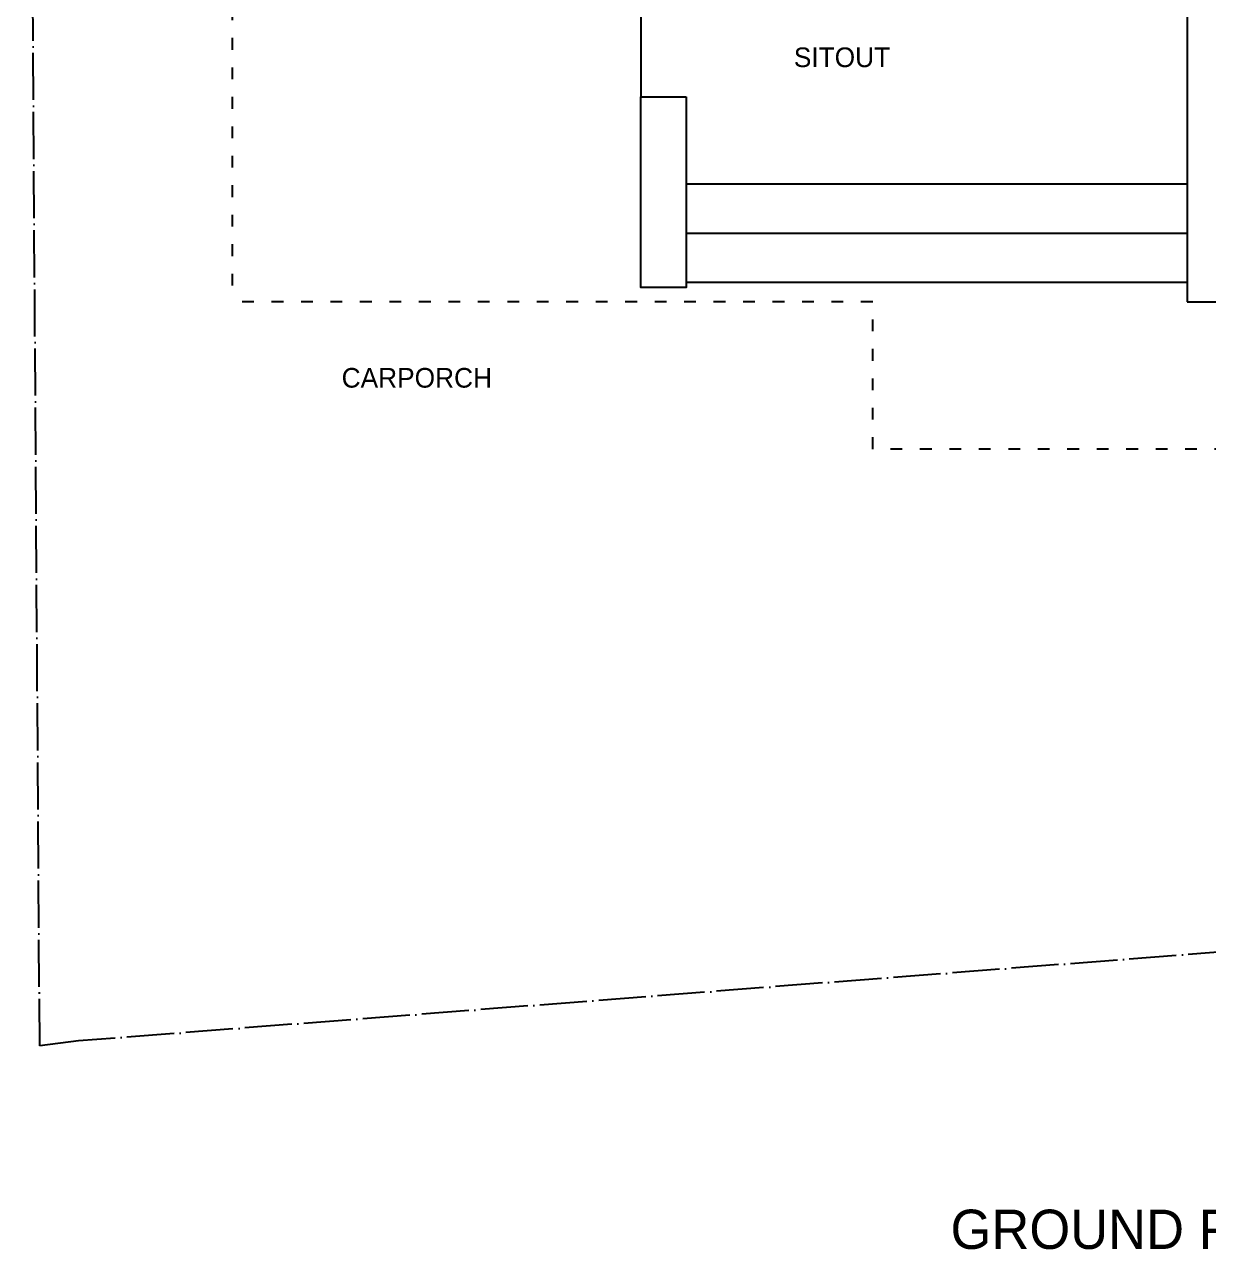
# Model space of a CAD drawing. Header units: metres. Extents: x -16 to 65907, y -5261 to 15511.
# Drawn here: x 12033 to 12635, y -3036 to -2413 of the extents above; entities that cross this region are included whole.
import ezdxf

# ---------------------------------------------------------------- set-up
doc = ezdxf.new("R2010")
doc.units = ezdxf.units.M
doc.linetypes.add('ACAD_ISO03W100', pattern=[30, 12, -18])
doc.linetypes.add('ACAD_ISO04W100', pattern=[30, 24, -3, 0, -3])
for name, color, linetype in [('BC-BOUNDARY', 3, 'ACAD_ISO04W100'), ('BC-GREYCOLOR', 8, 'Continuous'), ('BC-TEXT', 7, 'Continuous')]:
    doc.layers.add(name, color=color, linetype=linetype)
doc.styles.add('BC-1IN50-1', font='FreeSans.ttf', dxfattribs={"height": 10})
doc.styles.get("Standard").update_dxf_attribs({"font": 'FreeSans.ttf'})

msp = doc.modelspace()

# ---------------------------------------------------------------- linework, layer by layer
at = {"layer": 'BC-BOUNDARY'}
for p, q in [((12040.319, -2932.812), (12032.593, -1767.322)), ((13098.985, -2849.309), (12060.154, -2930.248)), ((12060.154, -2930.248), (12040.319, -2932.812))]:
    msp.add_line(p, q, dxfattribs=at)
at = {"layer": 'BC-GREYCOLOR'}
for p, q in [((12624.344, -2101.153), (12624.344, -2553.953)), ((12346.344, -2389.653), (12346.344, -2449.653)), ((12369.344, -2493.953), (12624.344, -2493.953)), ((12369.344, -2518.953), (12624.344, -2518.953)), ((12369.344, -2543.953), (12624.344, -2543.953)), ((12469.344, -2543.953), (12469.344, -2543.953)), ((12624.344, -2553.953), (12873.344, -2553.953))]:
    msp.add_line(p, q, dxfattribs=at)
at = {"layer": 'BC-GREYCOLOR', "linetype": 'ACAD_ISO03W100', "ltscale": 0.5}
for p, q in [((12138.344, -2389.653), (12138.344, -2553.953)), ((12464.344, -2553.953), (12138.344, -2553.953)), ((12464.344, -2628.953), (12464.344, -2553.953)), ((12674.344, -2628.953), (12464.344, -2628.953))]:
    msp.add_line(p, q, dxfattribs=at)
at = {"layer": 'BC-GREYCOLOR'}
msp.add_lwpolyline([(12369.344, -2449.653), (12369.344, -2546.653), (12346.344, -2546.653), (12346.344, -2449.653)], close=True, dxfattribs=at)

# ---------------------------------------------------------------- texts
at = {"layer": 'BC-GREYCOLOR', "char_height": 10, "width": 156.4473, "attachment_point": 5, "style": 'BC-1IN50-1'}
for s, insert in [('{\\fUbuntu|b0|i0|c0|p34;{\\C7;SITOUT}}', (12448.675, -2429.561)), ('{\\fUbuntu|b0|i0|c0|p34;{\\C7;CARPORCH}}', (12232.277, -2592.724))]:
    msp.add_mtext(s, dxfattribs=dict(at, insert=insert))
at = {"layer": 'BC-TEXT', "insert": (12503.923, -3016.137), "char_height": 20, "width": 316.83519, "attachment_point": 1}
msp.add_mtext('{\\FARSimp.shx|c0;{\\C7;GROUND FLOOR PLAN}}', dxfattribs=at)

doc.saveas('drawing.dxf')
